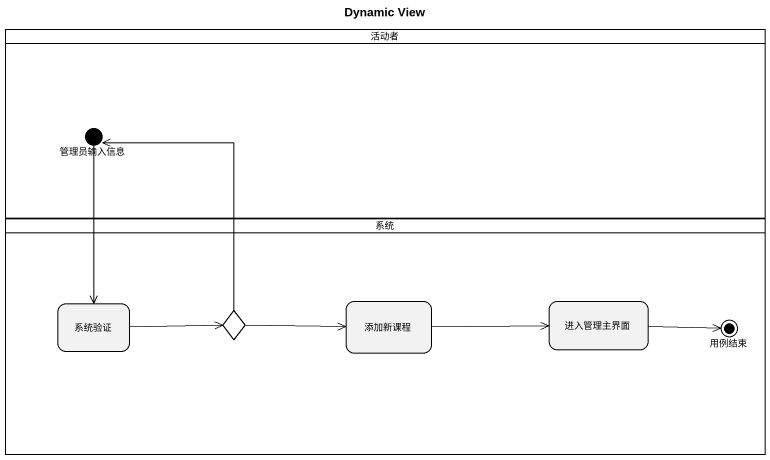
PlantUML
@startuml
title Dynamic View
hide empty description
state 活动者 <<partition>> {
  state 管理员输入信息 <<start>>
}
state 系统 <<partition>> {
  state 系统验证
  state choice1 <<choice>>
  state 添加新课程
  state 进入管理主界面
  state 用例结束 <<end>>
}
管理员输入信息 --> 系统验证
系统验证 -right-> choice1
choice1 -up-> 管理员输入信息
choice1 -right-> 添加新课程
添加新课程 -right-> 进入管理主界面
进入管理主界面 -right-> 用例结束
@enduml
